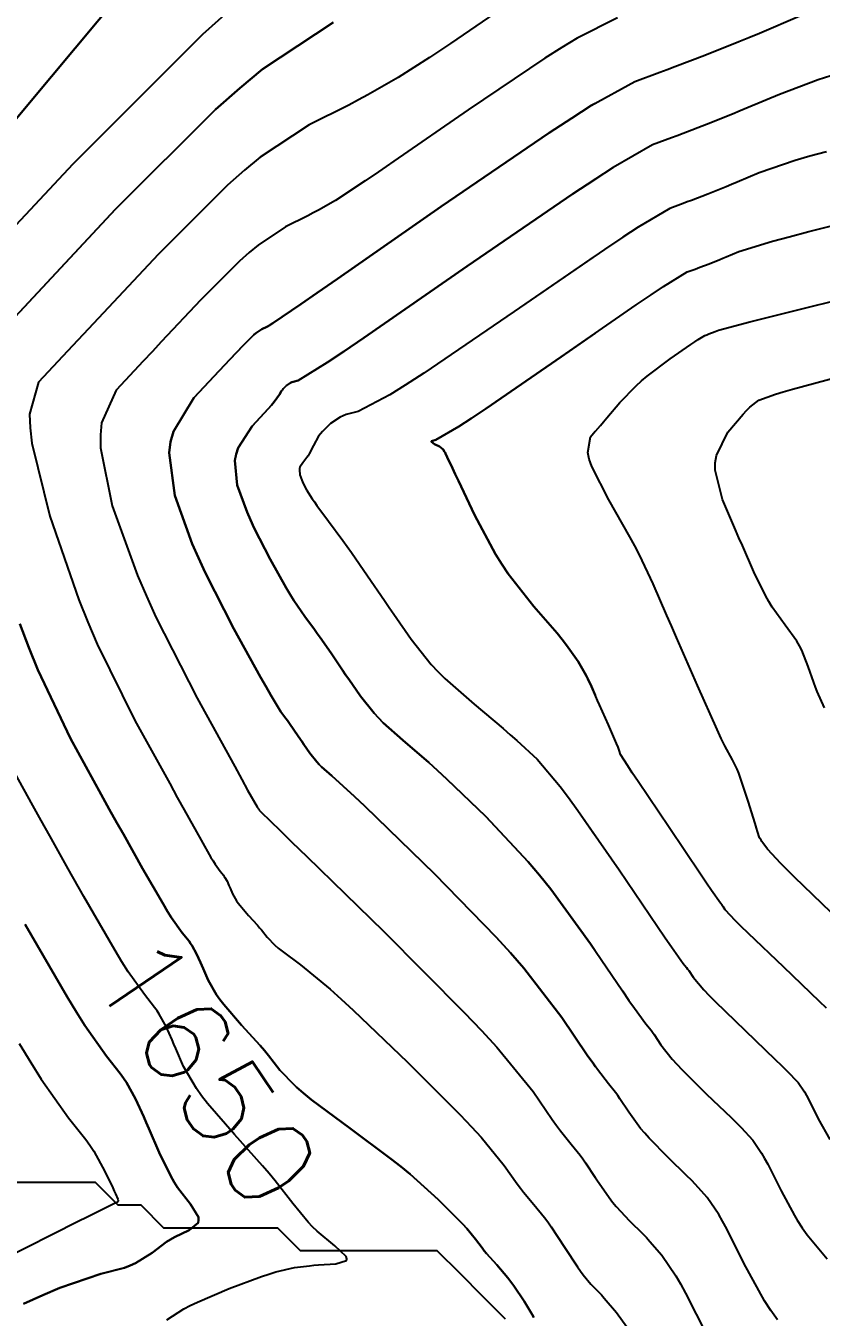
# Model space of a CAD drawing. Header units: metres. Extents: x 837475 to 838479, y 1189012 to 1191015.
# Drawn here: x 837849.9 to 837884.8, y 1190818 to 1190874.6 of the extents above; entities that cross this region are included whole.
import ezdxf

# ---------------------------------------------------------------- set-up
doc = ezdxf.new("R2010")
doc.units = ezdxf.units.M
doc.header["$LTSCALE"] = 0.3
for name, color, linetype in [('COTAS 10', 1, 'Continuous'), ('COTAS INT', 252, 'Continuous'), ('DRENAJE', 5, 'Continuous')]:
    doc.layers.add(name, color=color, linetype=linetype)
doc.styles.get("Standard").update_dxf_attribs({"font": 'simplex.shx'})

msp = doc.modelspace()

# ---------------------------------------------------------------- linework, layer by layer
at = {"layer": 'COTAS 10'}
for points in [[(837845.123, 1190861.172), (837852.013, 1190868.527), (837857.7, 1190874.215), (837859.075, 1190875.44)], [(837845.123, 1190861.172), (837852.013, 1190868.527), (837857.7, 1190874.215), (837859.075, 1190875.44)], [(837885.251, 1190872.384), (837884.695, 1190872.206), (837883.004, 1190871.574), (837881.634, 1190870.992), (837881.281, 1190870.845), (837880.938, 1190870.704), (837879.794, 1190870.248), (837878.78, 1190869.859), (837878.519, 1190869.761), (837878.266, 1190869.666), (837877.426, 1190869.357), (837875.703, 1190868.369), (837874.895, 1190867.846), (837873.942, 1190867.215), (837869.304, 1190864.036), (837864.773, 1190860.905), (837863.889, 1190860.304), (837863.165, 1190859.819), (837861.886, 1190859.029), (837861.668, 1190858.973), (837861.612, 1190858.95), (837861.557, 1190858.925), (837861.378, 1190858.807), (837861.229, 1190858.662), (837861.194, 1190858.619), (837861.162, 1190858.576), (837861.066, 1190858.41), (837860.835, 1190858.092), (837860.718, 1190857.953), (837860.577, 1190857.792), (837859.874, 1190857.026), (837859.254, 1190856.076), (837859.164, 1190855.799), (837859.111, 1190855.515), (837859.218, 1190854.441), (837859.645, 1190853.264), (837859.794, 1190852.916), (837859.957, 1190852.559), (837860.656, 1190851.19), (837861.367, 1190849.934), (837861.538, 1190849.649), (837861.697, 1190849.391), (837862.178, 1190848.683), (837862.602, 1190848.113), (837862.725, 1190847.941), (837862.852, 1190847.763), (837863.33, 1190847.07), (837863.829, 1190846.337), (837863.968, 1190846.133), (837864.108, 1190845.93), (837864.618, 1190845.193), (837865.216, 1190844.448), (837865.412, 1190844.239), (837865.621, 1190844.029), (837866.485, 1190843.264), (837867.62, 1190842.28), (837868, 1190841.933), (837868.409, 1190841.554), (837870.12, 1190839.914), (837871.978, 1190837.933), (837872.478, 1190837.338), (837872.973, 1190836.724), (837874.708, 1190834.337), (837876.112, 1190832.268), (837876.398, 1190831.854), (837876.639, 1190831.509), (837877.139, 1190830.833), (837877.367, 1190830.553), (837877.438, 1190830.457), (837877.511, 1190830.353), (837877.803, 1190829.91), (837878.3, 1190829.277), (837878.502, 1190829.053), (837878.734, 1190828.809), (837879.805, 1190827.75), (837880.88, 1190826.713), (837881.113, 1190826.482), (837881.318, 1190826.275), (837881.827, 1190825.731), (837882.216, 1190825.154), (837882.347, 1190824.927), (837882.486, 1190824.67), (837883.072, 1190823.501), (837883.666, 1190822.419), (837883.776, 1190822.218), (837883.991, 1190821.89), (837884.214, 1190821.574), (837885.089, 1190820.53)], [(837874.92346, 1190834.01949), (837874.708, 1190834.337), (837872.973, 1190836.724), (837872.478, 1190837.338), (837871.978, 1190837.933), (837870.12, 1190839.914), (837868.409, 1190841.554), (837868, 1190841.933), (837867.62, 1190842.28), (837866.485, 1190843.264), (837865.621, 1190844.029), (837865.412, 1190844.239), (837865.216, 1190844.448), (837864.618, 1190845.193), (837864.108, 1190845.93), (837863.968, 1190846.133), (837863.829, 1190846.337), (837863.33, 1190847.07), (837862.852, 1190847.763), (837862.725, 1190847.941), (837862.602, 1190848.113), (837862.178, 1190848.683), (837861.697, 1190849.391), (837861.538, 1190849.649), (837861.367, 1190849.934), (837860.656, 1190851.19), (837859.957, 1190852.559), (837859.794, 1190852.916), (837859.645, 1190853.264), (837859.218, 1190854.441), (837859.111, 1190855.515), (837859.164, 1190855.799), (837859.254, 1190856.076), (837859.874, 1190857.026), (837860.577, 1190857.792), (837860.718, 1190857.953), (837860.835, 1190858.092), (837861.066, 1190858.41), (837861.162, 1190858.576), (837861.194, 1190858.619), (837861.229, 1190858.662), (837861.378, 1190858.807), (837861.557, 1190858.925), (837861.612, 1190858.95), (837861.668, 1190858.973), (837861.886, 1190859.029), (837863.165, 1190859.819), (837863.889, 1190860.304), (837864.773, 1190860.905), (837869.304, 1190864.036), (837873.942, 1190867.215), (837874.895, 1190867.846), (837874.92346, 1190867.86442)], [(837856.121, 1190817.845), (837856.871, 1190818.33), (837857.153, 1190818.477), (837857.467, 1190818.629), (837858.866, 1190819.224), (837860.283, 1190819.748), (837860.608, 1190819.856), (837860.903, 1190819.948), (837861.726, 1190820.143), (837862.387, 1190820.223), (837862.58, 1190820.242), (837862.779, 1190820.259), (837863.534, 1190820.307), (837864.006, 1190820.452), (837864.027, 1190820.529), (837863.999, 1190820.623), (837863.499, 1190821.097), (837862.722, 1190821.733), (837862.52, 1190821.93), (837862.323, 1190822.135), (837861.658, 1190822.949), (837860.882, 1190823.942), (837860.615, 1190824.26), (837860.325, 1190824.597), (837859.09, 1190825.97), (837857.908, 1190827.338), (837857.651, 1190827.672), (837857.425, 1190827.987), (837856.864, 1190828.962), (837856.526, 1190829.747), (837856.44, 1190829.941), (837856.358, 1190830.126), (837856.091, 1190830.714), (837855.797, 1190831.246), (837855.698, 1190831.397), (837855.591, 1190831.548), (837855.142, 1190832.107), (837854.43, 1190833.112), (837854.158, 1190833.546), (837853.853, 1190834.046), (837852.481, 1190836.415), (837851.805, 1190837.618), (837850.993, 1190839.062), (837850.615, 1190839.739), (837850.252, 1190840.391), (837849.063, 1190842.54)], [(837856.121, 1190817.845), (837856.871, 1190818.33), (837857.153, 1190818.477), (837857.467, 1190818.629), (837858.866, 1190819.224), (837860.283, 1190819.748), (837860.608, 1190819.856), (837860.903, 1190819.948), (837861.726, 1190820.143), (837862.387, 1190820.223), (837862.58, 1190820.242), (837862.779, 1190820.259), (837863.534, 1190820.307), (837864.006, 1190820.452), (837864.027, 1190820.529), (837863.999, 1190820.623), (837863.499, 1190821.097), (837862.722, 1190821.733), (837862.52, 1190821.93), (837862.323, 1190822.135), (837861.658, 1190822.949), (837860.882, 1190823.942), (837860.615, 1190824.26), (837860.325, 1190824.597), (837859.09, 1190825.97), (837857.908, 1190827.338), (837857.651, 1190827.672), (837857.425, 1190827.987), (837856.864, 1190828.962), (837856.526, 1190829.747), (837856.44, 1190829.941), (837856.358, 1190830.126), (837856.091, 1190830.714), (837855.797, 1190831.246), (837855.698, 1190831.397), (837855.591, 1190831.548), (837855.142, 1190832.107), (837854.43, 1190833.112), (837854.158, 1190833.546), (837853.853, 1190834.046), (837852.481, 1190836.415), (837851.805, 1190837.618), (837850.993, 1190839.062), (837850.615, 1190839.739), (837850.252, 1190840.391), (837849.063, 1190842.54)]]:
    msp.add_lwpolyline(points, dxfattribs=at)
at = {"layer": 'COTAS INT'}
for points in [[(837846.725, 1190867.176), (837851.072, 1190872.353), (837855.151, 1190877.248)], [(837855.151, 1190877.248), (837851.072, 1190872.353), (837846.725, 1190867.176)], [(837870.514, 1190875.134), (837868.568, 1190873.799), (837868.094, 1190873.482), (837867.649, 1190873.187), (837866.274, 1190872.314), (837864.951, 1190871.555), (837864.539, 1190871.332), (837864.106, 1190871.105), (837862.376, 1190870.241), (837860.227, 1190868.822), (837859.529, 1190868.244), (837858.788, 1190867.587), (837855.741, 1190864.547), (837852.908, 1190861.523), (837851.771, 1190860.309), (837850.498, 1190858.952), (837850.105, 1190857.553), (837850.129, 1190856.96), (837850.211, 1190856.279), (837850.989, 1190853.08), (837852.264, 1190849.408), (837852.66, 1190848.429), (837853.075, 1190847.467), (837854.728, 1190844.128), (837856.253, 1190841.355), (837856.586, 1190840.75), (837856.882, 1190840.215), (837857.631, 1190838.871), (837858.063, 1190838.124), (837858.159, 1190837.966), (837858.245, 1190837.83), (837858.469, 1190837.513), (837858.611, 1190837.337), (837858.644, 1190837.289), (837858.676, 1190837.242), (837858.768, 1190837.074), (837858.853, 1190836.889), (837858.878, 1190836.831), (837858.905, 1190836.769), (837859.012, 1190836.522), (837859.189, 1190836.215), (837859.26, 1190836.116), (837859.341, 1190836.011), (837859.713, 1190835.58), (837860.102, 1190835.147), (837860.194, 1190835.041), (837860.278, 1190834.941), (837860.522, 1190834.628), (837860.868, 1190834.274), (837861.016, 1190834.148), (837861.186, 1190834.011), (837861.99, 1190833.412), (837863.288, 1190832.346), (837863.771, 1190831.913), (837864.307, 1190831.421), (837866.687, 1190829.149), (837868.997, 1190826.835), (837869.489, 1190826.318), (837869.918, 1190825.853), (837870.932, 1190824.62), (837871.494, 1190823.817), (837871.638, 1190823.624), (837871.776, 1190823.444), (837872.233, 1190822.901), (837872.695, 1190822.335), (837872.838, 1190822.14), (837872.987, 1190821.929), (837873.577, 1190821.032), (837874.138, 1190820.175), (837874.269, 1190819.988), (837874.389, 1190819.825), (837874.732, 1190819.419), (837874.92346, 1190819.22133)], [(837870.514, 1190875.134), (837868.568, 1190873.799), (837868.094, 1190873.482), (837867.649, 1190873.187), (837866.274, 1190872.314), (837864.951, 1190871.555), (837864.539, 1190871.332), (837864.106, 1190871.105), (837862.376, 1190870.241), (837860.227, 1190868.822), (837859.529, 1190868.244), (837858.788, 1190867.587), (837855.741, 1190864.547), (837852.908, 1190861.523), (837851.771, 1190860.309), (837850.498, 1190858.952), (837850.105, 1190857.553), (837850.129, 1190856.96), (837850.211, 1190856.279), (837850.989, 1190853.08), (837852.264, 1190849.408), (837852.66, 1190848.429), (837853.075, 1190847.467), (837854.728, 1190844.128), (837856.253, 1190841.355), (837856.586, 1190840.75), (837856.882, 1190840.215), (837857.631, 1190838.871), (837858.063, 1190838.124), (837858.159, 1190837.966), (837858.245, 1190837.83), (837858.469, 1190837.513), (837858.611, 1190837.337), (837858.644, 1190837.289), (837858.676, 1190837.242), (837858.768, 1190837.074), (837858.853, 1190836.889), (837858.878, 1190836.831), (837858.905, 1190836.769), (837859.012, 1190836.522), (837859.189, 1190836.215), (837859.26, 1190836.116), (837859.341, 1190836.011), (837859.713, 1190835.58), (837860.102, 1190835.147), (837860.194, 1190835.041), (837860.278, 1190834.941), (837860.522, 1190834.628), (837860.868, 1190834.274), (837861.016, 1190834.148), (837861.186, 1190834.011), (837861.99, 1190833.412), (837863.288, 1190832.346), (837863.771, 1190831.913), (837864.307, 1190831.421), (837866.687, 1190829.149), (837868.997, 1190826.835), (837869.489, 1190826.318), (837869.918, 1190825.853), (837870.932, 1190824.62), (837871.494, 1190823.817), (837871.638, 1190823.624), (837871.776, 1190823.444), (837872.233, 1190822.901), (837872.695, 1190822.335), (837872.838, 1190822.14), (837872.987, 1190821.929), (837873.577, 1190821.032), (837874.138, 1190820.175), (837874.269, 1190819.988), (837874.389, 1190819.825), (837874.732, 1190819.419), (837875.071, 1190819.069), (837875.188, 1190818.94), (837875.315, 1190818.798), (837875.858, 1190818.168), (837876.499, 1190817.274)], [(837882.911, 1190817.857), (837882.624, 1190818.264), (837882.348, 1190818.686), (837881.441, 1190820.339), (837880.687, 1190821.845), (837880.507, 1190822.175), (837880.339, 1190822.467), (837879.837, 1190823.21), (837879.317, 1190823.782), (837879.138, 1190823.968), (837878.944, 1190824.165), (837878.114, 1190824.973), (837877.285, 1190825.814), (837877.091, 1190826.032), (837876.912, 1190826.243), (837876.394, 1190826.951), (837876.003, 1190827.545), (837875.905, 1190827.685), (837875.81, 1190827.814), (837875.503, 1190828.189), (837875.018, 1190828.821), (837874.811, 1190829.111), (837874.573, 1190829.451), (837873.449, 1190831.098), (837871.785, 1190833.265), (837871.207, 1190833.933), (837870.577, 1190834.632), (837867.874, 1190837.4), (837865.336, 1190839.861), (837864.809, 1190840.365), (837864.358, 1190840.792), (837863.367, 1190841.695), (837862.918, 1190842.092), (837862.81, 1190842.201), (837862.708, 1190842.309), (837862.398, 1190842.696), (837862.133, 1190843.079), (837862.061, 1190843.185), (837861.988, 1190843.29), (837861.729, 1190843.671), (837861.481, 1190844.031), (837861.415, 1190844.123), (837861.351, 1190844.212), (837861.131, 1190844.509), (837860.685, 1190845.234), (837860.478, 1190845.594), (837860.235, 1190846.023), (837859.059, 1190848.145), (837857.803, 1190850.606), (837857.511, 1190851.248), (837857.243, 1190851.873), (837856.475, 1190853.987), (837856.231, 1190855.862), (837856.294, 1190856.337), (837856.414, 1190856.792), (837857.316, 1190858.272), (837858.419, 1190859.447), (837858.665, 1190859.71), (837858.886, 1190859.945), (837859.469, 1190860.567), (837859.849, 1190860.946), (837859.941, 1190861.028), (837860.028, 1190861.1), (837860.296, 1190861.277), (837860.512, 1190861.385), (837860.566, 1190861.413), (837860.618, 1190861.441), (837860.783, 1190861.536), (837862.005, 1190862.377), (837862.723, 1190862.875), (837863.606, 1190863.488), (837868.167, 1190866.662), (837872.897, 1190869.89), (837873.887, 1190870.537), (837874.739, 1190871.078), (837876.66, 1190872.142), (837877.75, 1190872.543), (837878.078, 1190872.666), (837878.416, 1190872.794), (837879.733, 1190873.299), (837881.217, 1190873.89), (837881.662, 1190874.072), (837882.121, 1190874.263), (837883.898, 1190875.019)], [(837863.416, 1190874.723), (837860.326, 1190872.682), (837859.323, 1190871.852), (837858.257, 1190870.907), (837853.877, 1190866.537), (837848.447, 1190860.74)], [(837848.447, 1190860.74), (837853.877, 1190866.537), (837858.257, 1190870.907), (837859.323, 1190871.852), (837860.326, 1190872.682), (837863.416, 1190874.723)], [(837875.894, 1190874.927), (837874.128, 1190874.034), (837873.457, 1190873.631), (837872.707, 1190873.16), (837869.34, 1190870.898), (837866.087, 1190868.644), (837865.409, 1190868.178), (837864.827, 1190867.782), (837863.528, 1190866.925), (837862.784, 1190866.498), (837862.552, 1190866.373), (837862.309, 1190866.245), (837861.336, 1190865.759), (837860.127, 1190864.961), (837859.735, 1190864.636), (837859.318, 1190864.267), (837857.605, 1190862.557), (837855.897, 1190860.734), (837855.483, 1190860.292), (837855.095, 1190859.878), (837853.907, 1190858.612), (837853.259, 1190857.172), (837853.212, 1190856.649), (837853.221, 1190856.071), (837853.732, 1190853.533), (837854.841, 1190850.482), (837855.228, 1190849.58), (837855.65, 1190848.653), (837857.461, 1190845.101), (837859.104, 1190842.111), (837859.418, 1190841.539), (837859.672, 1190841.077), (837860.084, 1190840.334), (837860.1, 1190840.312), (837860.105, 1190840.305), (837860.11, 1190840.299), (837860.128, 1190840.272), (837860.147, 1190840.244), (837860.153, 1190840.236), (837860.158, 1190840.228), (837860.178, 1190840.2), (837860.201, 1190840.171), (837860.208, 1190840.163), (837860.216, 1190840.155), (837860.249, 1190840.126), (837861.096, 1190839.304), (837861.617, 1190838.797), (837862.263, 1190838.168), (837865.628, 1190834.886), (837869.175, 1190831.33), (837869.935, 1190830.529), (837870.598, 1190829.806), (837872.19, 1190827.859), (837873.033, 1190826.634), (837873.224, 1190826.368), (837873.397, 1190826.132), (837873.868, 1190825.545), (837874.253, 1190825.074), (837874.371, 1190824.913), (837874.495, 1190824.737), (837874.92346, 1190824.0869)], [(837874.92346, 1190874.43623), (837874.128, 1190874.034), (837873.457, 1190873.631), (837872.707, 1190873.16), (837869.34, 1190870.898), (837866.087, 1190868.644), (837865.409, 1190868.178), (837864.827, 1190867.782), (837863.528, 1190866.925), (837862.784, 1190866.498), (837862.552, 1190866.373), (837862.309, 1190866.245), (837861.336, 1190865.759), (837860.127, 1190864.961), (837859.735, 1190864.636), (837859.318, 1190864.267), (837857.605, 1190862.557), (837855.897, 1190860.734), (837855.483, 1190860.292), (837855.095, 1190859.878), (837853.907, 1190858.612), (837853.259, 1190857.172), (837853.212, 1190856.649), (837853.221, 1190856.071), (837853.732, 1190853.533), (837854.841, 1190850.482), (837855.228, 1190849.58), (837855.65, 1190848.653), (837857.461, 1190845.101), (837859.104, 1190842.111), (837859.418, 1190841.539), (837859.672, 1190841.077), (837860.084, 1190840.334), (837860.1, 1190840.312), (837860.105, 1190840.305), (837860.11, 1190840.299), (837860.128, 1190840.272), (837860.147, 1190840.244), (837860.153, 1190840.236), (837860.158, 1190840.228), (837860.178, 1190840.2), (837860.201, 1190840.171), (837860.208, 1190840.163), (837860.216, 1190840.155), (837860.249, 1190840.126), (837861.096, 1190839.304), (837861.617, 1190838.797), (837862.263, 1190838.168), (837865.628, 1190834.886), (837869.175, 1190831.33), (837869.935, 1190830.529), (837870.598, 1190829.806), (837872.19, 1190827.859), (837873.033, 1190826.634), (837873.224, 1190826.368), (837873.397, 1190826.132), (837873.868, 1190825.545), (837874.253, 1190825.074), (837874.371, 1190824.913), (837874.495, 1190824.737), (837874.986, 1190823.992), (837875.525, 1190823.209), (837875.68, 1190823.01), (837875.837, 1190822.819), (837876.423, 1190822.196), (837877.007, 1190821.617), (837877.163, 1190821.454), (837877.316, 1190821.29), (837877.848, 1190820.689), (837878.462, 1190819.781), (837878.667, 1190819.423), (837878.887, 1190819.019), (837879.81, 1190817.177)], [(837874.92346, 1190871.18017), (837874.739, 1190871.078), (837873.887, 1190870.537), (837872.897, 1190869.89), (837868.167, 1190866.662), (837863.606, 1190863.488), (837862.723, 1190862.875), (837862.005, 1190862.377), (837860.783, 1190861.536), (837860.618, 1190861.441), (837860.566, 1190861.413), (837860.512, 1190861.385), (837860.296, 1190861.277), (837860.028, 1190861.1), (837859.941, 1190861.028), (837859.849, 1190860.946), (837859.469, 1190860.567), (837858.886, 1190859.945), (837858.665, 1190859.71), (837858.419, 1190859.447), (837857.316, 1190858.272), (837856.414, 1190856.792), (837856.294, 1190856.337), (837856.231, 1190855.862), (837856.475, 1190853.987), (837857.243, 1190851.873), (837857.511, 1190851.248), (837857.803, 1190850.606), (837859.059, 1190848.145), (837860.235, 1190846.023), (837860.478, 1190845.594), (837860.685, 1190845.234), (837861.131, 1190844.509), (837861.351, 1190844.212), (837861.415, 1190844.123), (837861.481, 1190844.031), (837861.729, 1190843.671), (837861.988, 1190843.29), (837862.061, 1190843.185), (837862.133, 1190843.079), (837862.398, 1190842.696), (837862.708, 1190842.309), (837862.81, 1190842.201), (837862.918, 1190842.092), (837863.367, 1190841.695), (837864.358, 1190840.792), (837864.809, 1190840.365), (837865.336, 1190839.861), (837867.874, 1190837.4), (837870.577, 1190834.632), (837871.207, 1190833.933), (837871.785, 1190833.265), (837873.449, 1190831.098), (837874.573, 1190829.451), (837874.811, 1190829.111), (837874.92346, 1190828.95345)], [(837885.068, 1190869.061), (837884.338, 1190868.859), (837883.696, 1190868.672), (837882.11, 1190868.13), (837881.148, 1190867.72), (837880.899, 1190867.617), (837880.659, 1190867.518), (837879.856, 1190867.198), (837879.143, 1190866.925), (837878.959, 1190866.856), (837878.782, 1190866.789), (837878.192, 1190866.572), (837876.81, 1190865.758), (837876.133, 1190865.315), (837875.329, 1190864.777), (837871.362, 1190862.051), (837867.394, 1190859.346), (837866.589, 1190858.822), (837865.911, 1190858.396), (837864.525, 1190857.672), (837864, 1190857.537), (837863.866, 1190857.483), (837863.736, 1190857.421), (837863.306, 1190857.138), (837862.949, 1190856.791), (837862.864, 1190856.689), (837862.786, 1190856.584), (837862.556, 1190856.186), (837862.371, 1190855.816), (837862.32, 1190855.729), (837862.271, 1190855.65), (837862.094, 1190855.42), (837861.968, 1190855.227), (837861.95, 1190855.17), (837861.939, 1190855.113), (837861.961, 1190854.894), (837862.047, 1190854.655), (837862.078, 1190854.585), (837862.111, 1190854.512), (837862.253, 1190854.234), (837862.499, 1190853.846), (837862.598, 1190853.704), (837862.71, 1190853.547), (837863.225, 1190852.858), (837863.853, 1190852.013), (837864.036, 1190851.759), (837864.223, 1190851.495), (837864.931, 1190850.469), (837865.67, 1190849.383), (837865.876, 1190849.082), (837866.084, 1190848.78), (837866.838, 1190847.689), (837867.723, 1190846.586), (837868.014, 1190846.277), (837868.323, 1190845.967), (837869.603, 1190844.833), (837870.882, 1190843.768), (837871.192, 1190843.501), (837871.482, 1190843.247), (837872.366, 1190842.428), (837873.379, 1190841.235), (837873.75, 1190840.743), (837874.16, 1190840.182), (837875.966, 1190837.576), (837877.651, 1190835.086), (837877.984, 1190834.597), (837878.26, 1190834.197), (837878.774, 1190833.477), (837878.925, 1190833.293), (837878.971, 1190833.229), (837879.019, 1190833.161), (837879.211, 1190832.869), (837879.687, 1190832.311), (837879.914, 1190832.075), (837880.182, 1190831.803), (837881.496, 1190830.527), (837882.816, 1190829.261), (837883.088, 1190828.996), (837883.319, 1190828.767), (837883.816, 1190828.251), (837884.094, 1190827.841), (837884.186, 1190827.679), (837884.286, 1190827.496), (837884.703, 1190826.663), (837885.205, 1190825.749)], [(837885.063, 1190831.51), (837884.752, 1190831.809), (837883.187, 1190833.304), (837881.631, 1190834.798), (837881.325, 1190835.097), (837881.074, 1190835.345), (837880.62, 1190835.828), (837880.527, 1190835.969), (837880.504, 1190836.002), (837880.482, 1190836.032), (837880.409, 1190836.121), (837880.024, 1190836.672), (837879.805, 1190836.993), (837879.537, 1190837.388), (837878.161, 1190839.426), (837876.804, 1190841.448), (837876.547, 1190841.833), (837876.343, 1190842.143), (837876.034, 1190842.631), (837875.97, 1190842.827), (837875.919, 1190842.952), (837875.853, 1190843.109), (837875.497, 1190843.932), (837875.11, 1190844.813), (837875.026, 1190845.006), (837874.951, 1190845.177), (837874.763, 1190845.611), (837874.597, 1190845.955), (837874.536, 1190846.07), (837874.468, 1190846.193), (837874.171, 1190846.708), (837873.666, 1190847.426), (837873.467, 1190847.677), (837873.244, 1190847.951), (837872.224, 1190849.128), (837871.104, 1190850.548), (837870.817, 1190850.976), (837870.539, 1190851.418), (837869.619, 1190853.136), (837868.916, 1190854.63), (837868.775, 1190854.93), (837868.657, 1190855.18), (837868.426, 1190855.675), (837868.351, 1190855.83), (837868.332, 1190855.867), (837868.314, 1190855.9), (837868.255, 1190855.998), (837868.164, 1190856.083), (837868.125, 1190856.109), (837868.081, 1190856.135), (837867.872, 1190856.238), (837867.73, 1190856.334), (837867.727, 1190856.356), (837867.741, 1190856.376), (837867.922, 1190856.433), (837868.939, 1190857.018), (837869.479, 1190857.37), (837870.131, 1190857.805), (837873.42, 1190860.066), (837876.715, 1190862.34), (837877.371, 1190862.784), (837877.916, 1190863.147), (837878.958, 1190863.787), (837879.298, 1190863.912), (837879.4, 1190863.951), (837879.506, 1190863.991), (837879.917, 1190864.148), (837880.38, 1190864.333), (837880.518, 1190864.39), (837880.661, 1190864.449), (837881.216, 1190864.685), (837882.698, 1190865.137), (837883.426, 1190865.333), (837884.292, 1190865.559), (837888.564, 1190866.632)], [(837874.92346, 1190864.49832), (837871.362, 1190862.051), (837867.394, 1190859.346), (837866.589, 1190858.822), (837865.911, 1190858.396), (837864.525, 1190857.672), (837864, 1190857.537), (837863.866, 1190857.483), (837863.736, 1190857.421), (837863.306, 1190857.138), (837862.949, 1190856.791), (837862.864, 1190856.689), (837862.786, 1190856.584), (837862.556, 1190856.186), (837862.371, 1190855.816), (837862.32, 1190855.729), (837862.271, 1190855.65), (837862.094, 1190855.42), (837861.968, 1190855.227), (837861.95, 1190855.17), (837861.939, 1190855.113), (837861.961, 1190854.894), (837862.047, 1190854.655), (837862.078, 1190854.585), (837862.111, 1190854.512), (837862.253, 1190854.234), (837862.499, 1190853.846), (837862.598, 1190853.704), (837862.71, 1190853.547), (837863.225, 1190852.858), (837863.853, 1190852.013), (837864.036, 1190851.759), (837864.223, 1190851.495), (837864.931, 1190850.469), (837865.67, 1190849.383), (837865.876, 1190849.082), (837866.084, 1190848.78), (837866.838, 1190847.689), (837867.723, 1190846.586), (837868.014, 1190846.277), (837868.323, 1190845.967), (837869.603, 1190844.833), (837870.882, 1190843.768), (837871.192, 1190843.501), (837871.482, 1190843.247), (837872.366, 1190842.428), (837873.379, 1190841.235), (837873.75, 1190840.743), (837874.16, 1190840.182), (837874.92346, 1190839.08035)], [(837885.271, 1190835.707), (837883.668, 1190837.252), (837883.34, 1190837.576), (837883.063, 1190837.855), (837882.481, 1190838.487), (837882.273, 1190838.768), (837882.232, 1190838.825), (837882.197, 1190838.874), (837882.129, 1190838.979), (837882.039, 1190839.254), (837881.989, 1190839.411), (837881.929, 1190839.602), (837881.626, 1190840.586), (837881.293, 1190841.601), (837881.216, 1190841.812), (837881.144, 1190841.993), (837880.936, 1190842.395), (837880.6, 1190843.019), (837880.447, 1190843.34), (837880.268, 1190843.725), (837879.406, 1190845.652), (837878.48, 1190847.765), (837878.261, 1190848.267), (837878.058, 1190848.733), (837877.459, 1190850.12), (837876.86, 1190851.385), (837876.657, 1190851.775), (837876.439, 1190852.182), (837875.516, 1190853.793), (837874.768, 1190855.266), (837874.659, 1190855.585), (837874.593, 1190855.866), (837874.71, 1190856.561), (837875.149, 1190857.061), (837875.285, 1190857.219), (837875.429, 1190857.386), (837876.003, 1190858.061), (837876.716, 1190858.801), (837876.947, 1190859.008), (837877.193, 1190859.216), (837878.204, 1190859.98), (837879.11, 1190860.605), (837879.29, 1190860.727), (837879.44, 1190860.827), (837879.724, 1190861.003), (837879.814, 1190861.036), (837879.841, 1190861.046), (837879.869, 1190861.056), (837879.978, 1190861.098), (837880.101, 1190861.147), (837880.137, 1190861.162), (837880.175, 1190861.178), (837880.322, 1190861.24), (837881.7, 1190861.602), (837882.514, 1190861.807), (837883.515, 1190862.057), (837888.694, 1190863.338)], [(837874.92346, 1190861.10359), (837873.42, 1190860.066), (837870.131, 1190857.805), (837869.479, 1190857.37), (837868.939, 1190857.018), (837867.922, 1190856.433), (837867.741, 1190856.376), (837867.727, 1190856.356), (837867.73, 1190856.334), (837867.872, 1190856.238), (837868.081, 1190856.135), (837868.125, 1190856.109), (837868.164, 1190856.083), (837868.255, 1190855.998), (837868.314, 1190855.9), (837868.332, 1190855.867), (837868.351, 1190855.83), (837868.426, 1190855.675), (837868.657, 1190855.18), (837868.775, 1190854.93), (837868.916, 1190854.63), (837869.619, 1190853.136), (837870.539, 1190851.418), (837870.817, 1190850.976), (837871.104, 1190850.548), (837872.224, 1190849.128), (837873.244, 1190847.951), (837873.467, 1190847.677), (837873.666, 1190847.426), (837874.171, 1190846.708), (837874.468, 1190846.193), (837874.536, 1190846.07), (837874.597, 1190845.955), (837874.763, 1190845.611), (837874.92346, 1190845.24058)], [(837884.978, 1190844.673), (837884.663, 1190845.39), (837884.584, 1190845.588), (837884.509, 1190845.786), (837884.268, 1190846.496), (837883.979, 1190847.205), (837883.874, 1190847.401), (837883.758, 1190847.598), (837883.248, 1190848.308), (837882.684, 1190849.098), (837882.535, 1190849.344), (837882.388, 1190849.602), (837881.882, 1190850.635), (837881.374, 1190851.798), (837881.226, 1190852.137), (837881.076, 1190852.485), (837880.507, 1190853.806), (837880.184, 1190855.095), (837880.188, 1190855.422), (837880.233, 1190855.737), (837880.732, 1190856.765), (837881.407, 1190857.556), (837881.563, 1190857.72), (837881.705, 1190857.861), (837882.103, 1190858.172), (837882.823, 1190858.423), (837883.168, 1190858.526), (837883.575, 1190858.643), (837885.573, 1190859.186)], [(837874.92346, 1190854.95986), (837874.768, 1190855.266), (837874.659, 1190855.585), (837874.593, 1190855.866), (837874.71, 1190856.561), (837874.92346, 1190856.80412)], [(837849.673, 1190848.362), (837850.068, 1190847.324), (837850.464, 1190846.347), (837851.896, 1190843.334), (837853.252, 1190840.873), (837853.601, 1190840.244), (837853.937, 1190839.639), (837854.218, 1190839.139), (837853.937, 1190839.639), (837853.601, 1190840.244), (837853.252, 1190840.873), (837851.896, 1190843.334), (837850.464, 1190846.347), (837850.068, 1190847.324), (837849.673, 1190848.362)], [(837872.229, 1190817.959), (837872.159, 1190818.077), (837871.797, 1190818.663), (837871.342, 1190819.34), (837871.212, 1190819.515), (837871.081, 1190819.686), (837870.597, 1190820.257), (837870.155, 1190820.756), (837870.051, 1190820.881), (837869.955, 1190821), (837869.673, 1190821.381), (837869.281, 1190821.857), (837869.115, 1190822.037), (837868.925, 1190822.237), (837868.032, 1190823.131), (837866.796, 1190824.235), (837866.389, 1190824.568), (837865.954, 1190824.912), (837864.152, 1190826.251), (837862.475, 1190827.5), (837862.12, 1190827.788), (837861.811, 1190828.051), (837861.742, 1190828.123), (837861.09, 1190828.788), (837860.58, 1190829.441), (837860.404, 1190829.65), (837860.214, 1190829.872), (837859.402, 1190830.775), (837858.624, 1190831.674), (837858.455, 1190831.894), (837858.307, 1190832.101), (837857.938, 1190832.742), (837857.716, 1190833.258), (837857.659, 1190833.386), (837857.605, 1190833.508), (837857.43, 1190833.894), (837857.236, 1190834.244), (837857.171, 1190834.343), (837857.101, 1190834.443), (837856.806, 1190834.81), (837856.338, 1190835.471), (837856.159, 1190835.756), (837855.958, 1190836.085), (837855.056, 1190837.643), (837854.218, 1190839.139), (837855.056, 1190837.643), (837855.958, 1190836.085), (837856.159, 1190835.756), (837856.338, 1190835.471), (837856.806, 1190834.81), (837857.101, 1190834.443), (837857.171, 1190834.343), (837857.236, 1190834.244), (837857.43, 1190833.894), (837857.605, 1190833.508), (837857.659, 1190833.386), (837857.716, 1190833.258), (837857.938, 1190832.742), (837858.307, 1190832.101), (837858.455, 1190831.894), (837858.624, 1190831.674), (837859.402, 1190830.775), (837860.214, 1190829.872), (837860.404, 1190829.65), (837860.58, 1190829.441), (837861.09, 1190828.788), (837861.742, 1190828.123), (837861.811, 1190828.051), (837862.12, 1190827.788), (837862.475, 1190827.5), (837864.152, 1190826.251), (837865.954, 1190824.912), (837866.389, 1190824.568), (837866.796, 1190824.235), (837868.032, 1190823.131), (837868.925, 1190822.237), (837869.115, 1190822.037), (837869.281, 1190821.857), (837869.673, 1190821.381), (837869.955, 1190821), (837870.051, 1190820.881), (837870.155, 1190820.756), (837870.597, 1190820.257), (837871.081, 1190819.686), (837871.212, 1190819.515), (837871.342, 1190819.34), (837871.797, 1190818.663), (837872.159, 1190818.077), (837872.229, 1190817.959)], [(837849.835, 1190818.549), (837850.683, 1190818.932), (837851.426, 1190819.25), (837853.236, 1190819.868), (837854.266, 1190820.131), (837854.517, 1190820.227), (837854.753, 1190820.332), (837855.48, 1190820.793), (837856.113, 1190821.263), (837856.288, 1190821.374), (837856.464, 1190821.477), (837857.1, 1190821.781), (837857.497, 1190822.106), (837857.522, 1190822.223), (837857.511, 1190822.352), (837857.161, 1190822.914), (837856.592, 1190823.649), (837856.442, 1190823.888), (837856.295, 1190824.141), (837855.79, 1190825.182), (837855.336, 1190826.235), (837855.221, 1190826.497), (837855.111, 1190826.745), (837854.752, 1190827.534), (837854.357, 1190828.248), (837854.224, 1190828.45), (837854.081, 1190828.654), (837853.478, 1190829.403), (837852.523, 1190830.753), (837852.158, 1190831.335), (837851.748, 1190832.008), (837849.906, 1190835.188)], [(837849.906, 1190835.188), (837851.748, 1190832.008), (837852.158, 1190831.335), (837852.523, 1190830.753), (837853.478, 1190829.403), (837854.081, 1190828.654), (837854.224, 1190828.45), (837854.357, 1190828.248), (837854.752, 1190827.534), (837855.111, 1190826.745), (837855.221, 1190826.497), (837855.336, 1190826.235), (837855.79, 1190825.182), (837856.295, 1190824.141), (837856.442, 1190823.888), (837856.592, 1190823.649), (837857.161, 1190822.914), (837857.511, 1190822.352), (837857.522, 1190822.223), (837857.497, 1190822.106), (837857.1, 1190821.781), (837856.464, 1190821.477), (837856.288, 1190821.374), (837856.113, 1190821.263), (837855.48, 1190820.793), (837854.753, 1190820.332), (837854.517, 1190820.227), (837854.266, 1190820.131), (837853.236, 1190819.868), (837851.426, 1190819.25), (837850.683, 1190818.932), (837849.835, 1190818.549)], [(837849.643, 1190829.969), (837850.157, 1190829.125), (837850.616, 1190828.394), (837851.814, 1190826.7), (837852.571, 1190825.759), (837852.751, 1190825.504), (837852.918, 1190825.25), (837853.413, 1190824.354), (837853.75, 1190823.63), (837853.817, 1190823.486), (837853.872, 1190823.367), (837853.976, 1190823.14), (837853.992, 1190823.079), (837853.992, 1190823.065), (837853.99, 1190823.052), (837853.967, 1190823.014), (837853.929, 1190822.989), (837853.918, 1190822.983), (837853.907, 1190822.978), (837853.865, 1190822.966), (837852.771, 1190822.425), (837852.097, 1190822.087), (837851.262, 1190821.667), (837846.905, 1190819.47)], [(837849.643, 1190829.969), (837850.157, 1190829.125), (837850.616, 1190828.394), (837851.814, 1190826.7), (837852.571, 1190825.759), (837852.751, 1190825.504), (837852.918, 1190825.25), (837853.413, 1190824.354), (837853.75, 1190823.63), (837853.817, 1190823.486), (837853.872, 1190823.367), (837853.976, 1190823.14), (837853.992, 1190823.079), (837853.992, 1190823.065), (837853.99, 1190823.052), (837853.967, 1190823.014), (837853.929, 1190822.989), (837853.918, 1190822.983), (837853.907, 1190822.978), (837853.865, 1190822.966), (837852.771, 1190822.425), (837852.097, 1190822.087), (837851.262, 1190821.667), (837846.905, 1190819.47)]]:
    msp.add_lwpolyline(points, dxfattribs=at)
at = {"layer": 'DRENAJE'}
msp.add_polyline3d([(837870.99023, 1190817.87669, 0), (837869.99057, 1190818.87636, 0), (837868.99091, 1190819.87602, 0), (837867.99124, 1190820.87568, 0), (837866.99158, 1190820.87568, 0), (837865.99192, 1190820.87568, 0), (837864.99225, 1190820.87568, 0), (837863.99259, 1190820.87568, 0), (837862.99293, 1190820.87568, 0), (837861.99327, 1190820.87568, 0), (837860.9936, 1190821.87534, 0), (837859.99394, 1190821.87534, 0), (837858.99428, 1190821.87534, 0), (837857.99461, 1190821.87534, 0), (837856.99495, 1190821.87534, 0), (837855.99529, 1190821.87534, 0), (837854.99562, 1190822.87501, 0), (837853.99596, 1190822.87501, 0), (837852.9963, 1190823.87467, 0), (837851.99664, 1190823.87467, 0), (837850.99697, 1190823.87467, 0), (837849.99731, 1190823.87467, 0), (837848.99765, 1190823.87467, 0)], dxfattribs=at)

# ---------------------------------------------------------------- texts
at = {"layer": 'COTAS 10', "insert": (837852.607, 1190833.075), "char_height": 3.799998, "attachment_point": 7, "rotation": 304.336733}
msp.add_mtext('1650', dxfattribs=at)
msp.add_mtext('1650', dxfattribs=at)

doc.saveas('drawing.dxf')
